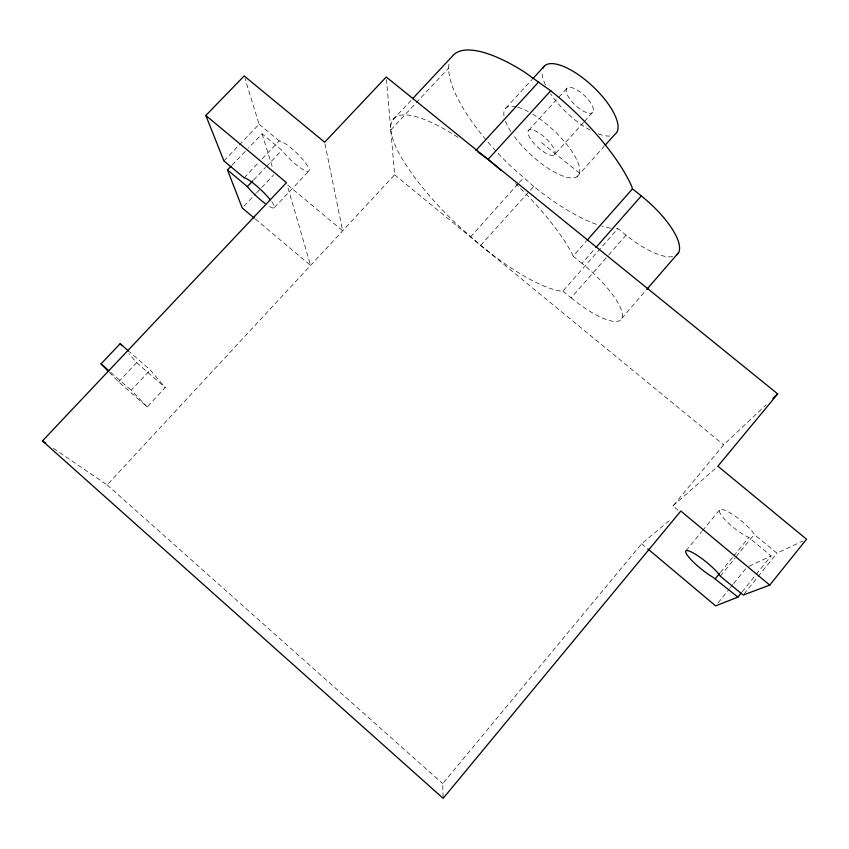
<?xml version="1.0" encoding="UTF-8"?>
<svg xmlns="http://www.w3.org/2000/svg" width="849" height="849" viewBox="0 0 849 849"><rect width="100%" height="100%" fill="white"/><g stroke="black" fill="none" stroke-linecap="round" stroke-linejoin="round"><path stroke-width="0.64" stroke-dasharray="4.25 3.18" d="M470.463 237.009L518.357 183.48M742.058 591.955L755.334 575.484M756.162 574.455L771.094 555.936L748.807 537.449L746.388 536.313A22.838 5.062 38.7 0 1 721.682 515.725A22.838 5.062 38.7 0 1 728.336 511.915A22.838 5.062 38.7 0 1 753.063 532.493L754.241 534.382L776.941 553.187L802.995 540.919M744.032 594.045L757.191 577.702M758.019 576.673L776.941 553.187M718.084 602.854L729.556 588.665M730.373 587.657L732.825 584.611M733.653 583.603L745.931 568.406M720.43 572.385L732.942 556.965M733.78 555.946L748.807 537.449M720.302 576.184L735.202 557.825M736.03 556.806L754.241 534.382M686.024 550.746L701.667 531.697M702.494 530.699L719.782 509.633M443.114 797.115L442.711 783.638L641.653 543.71L670.774 519.418M678.033 510.143L672.981 505.94L723.656 444.823L766.127 404.814M621.765 318.343L645.877 290.454M457.919 137.368A124.75 34.915 42.7 0 0 390.699 127.934A124.75 34.915 42.7 0 0 458.269 225.675L480.661 245.372A124.75 34.915 42.7 0 0 561.401 291.228L562.908 291.133L617.892 228.593L626.053 235.162A58.114 19.941 41.2 0 0 672.716 256.589M562.908 291.133L571.101 297.829L607.735 256.048M608.606 255.05L626.053 235.162M571.101 297.829A58.772 16.683 41.2 0 0 622.02 317.685A58.772 16.683 41.2 0 0 581.979 263.36L595.075 248.481M581.979 263.36L573.096 256.133L586.203 241.296M577.002 176.709L604.265 146.219M554.301 154.889A17.776 5.996 43 0 0 539.37 133.187A17.776 5.996 43 0 0 530.975 139.533A17.776 5.996 43 0 0 554.301 154.889L583.539 122.479M584.42 121.492L592.4 112.652A17.649 6.643 43.2 0 0 578.073 90.567A17.649 6.643 43.2 0 0 568.947 97.741A17.649 6.643 43.2 0 0 592.4 112.652M480.661 245.372L533.734 186.44A123.349 41.76 43 0 0 599.023 225.25M519.248 182.503L523.674 177.6M528.683 130.279L567.09 88.094M505.717 108.205L532.1 79.477M53.413 448.378L107.144 484.906L394.626 174.767L386.486 79.583M109.341 372.393L118.563 381.838L147.206 406.926L165.258 387.568L150.273 369.931L129.876 352.165M392.907 119.73L411.723 99.651M390.795 129.961L448.643 68.09M147.206 406.926L131.181 390.285L150.273 369.931M274.386 207.591L309.036 170.829M118.563 381.838L136.636 362.629L128.836 353.662M244.045 206.105L255.676 193.837M256.578 192.893L273.59 174.958M244.098 177.791L258.51 162.668M262.118 158.88L279.236 140.913L280.552 141.157A21.596 4.563 43.8 0 1 302.806 159.495A21.596 4.563 43.8 0 1 306.033 171.02A21.596 4.563 43.8 0 1 283.778 152.661L281.879 150.262L262.065 133.834L248.417 148.097M253.702 179.903L265.514 167.476M266.427 166.521L281.879 150.262M223.913 160.917L238.357 145.869M239.259 144.924L259.104 124.241L244.958 78.416M232.032 165.215L247.505 149.053M672.981 505.94L717.893 466.207M749.073 566.304L771.094 555.936M616.247 228.859L617.892 228.593M541.513 142.6L579.485 173.079M394.626 174.767L723.656 444.823M259.104 124.241L279.236 140.913M287.715 185.029L342.678 230.811L324.647 142.229M255.316 218.978L310.585 265.429L287.195 185.146M641.653 543.71L646.715 547.966M136.636 362.629L165.258 387.568M110.763 372.403L131.181 390.285M533.734 186.44L511.565 166.945A123.349 41.76 43 0 1 449.217 62.9M107.144 484.906L442.711 783.638M573.096 256.133L572.162 253.798A124.75 34.915 42.7 0 0 515.534 183.639M262.065 133.834L272.54 167.731M610.548 228.201A123.349 41.76 43 0 1 601.686 226.099M532.578 114.053A49.507 16.704 43 0 1 576.747 159.814A49.507 16.704 43 0 1 561.942 175.679A49.507 16.704 43 0 1 513.146 134.885M510.896 131.563A49.507 16.704 43 0 1 505.261 120.622M504.009 115.899A49.507 16.704 43 0 1 516.67 106.9M517.763 107.197A49.507 16.704 43 0 1 528.227 111.569M609.699 136.031A49.136 18.498 43.2 0 1 597.972 133.749M590.129 130.099A49.136 18.498 43.2 0 1 550.608 93.825M545.504 84.996A49.136 18.498 43.2 0 1 542.118 71.751M271.776 201.765A21.734 3.863 43.4 0 1 268.549 205.882"/><path stroke-width="1.27" d="M475.981 149.626L475.928 150.422L538.542 82.098M741.23 592.984L737.908 597.102L713.064 577.32A22.997 4.298 39.1 0 1 688.274 556.477A22.997 4.298 39.1 0 1 694.249 553.537A22.997 4.298 39.1 0 1 719.05 574.37L720.302 576.184L743.204 595.064L769.746 585.099L806.55 539.242L717.893 466.207L777.705 393.904L386.274 76.994L324.647 142.229L244.183 75.943L205.829 115.475L223.913 160.917L244.098 177.791L245.34 178.11A21.734 3.863 43.4 0 1 270.258 199.78M715.42 578.551L719.591 573.404M646.736 289.456L678.616 252.609M595.945 247.494L641.324 195.928L632.484 188.86L631.709 186.377A123.349 41.76 43 0 0 550.714 90.779L523.982 71.719A123.349 41.76 43 0 0 452.018 56.607L412.614 98.686M587.073 240.309L632.484 188.86M605.146 145.232L614.825 134.418A49.136 18.498 43.2 0 0 592.008 85.664A49.136 18.498 43.2 0 0 542.999 68.079M477.955 151.918L488.058 159.41L550.714 90.779M532.981 78.522L544.411 66.073M769.746 585.099L680.813 511.034L443.157 798.347L42.45 440.928L286.474 182.631L205.829 115.475M108.417 371.448L101.042 363.892L120.165 343.707L128.899 351.316M265.037 203.463A21.734 3.863 43.4 0 1 249.309 188.945L247.335 186.589L252.79 180.858M254.307 218.129L242.252 207.994L227.479 169.97L231.119 166.16M772.877 398.446L777.705 393.904M737.908 597.102L715.622 605.889L647.734 548.825M42.45 440.928L45.74 443.167M227.479 169.97L247.335 186.589M101.042 363.892L108.821 370.705M120.165 343.707L121.895 345.702M488.058 159.41A124.75 34.915 42.7 0 1 500.995 170.309M641.324 195.928A58.114 19.941 41.2 0 1 676.993 254.668"/></g></svg>
